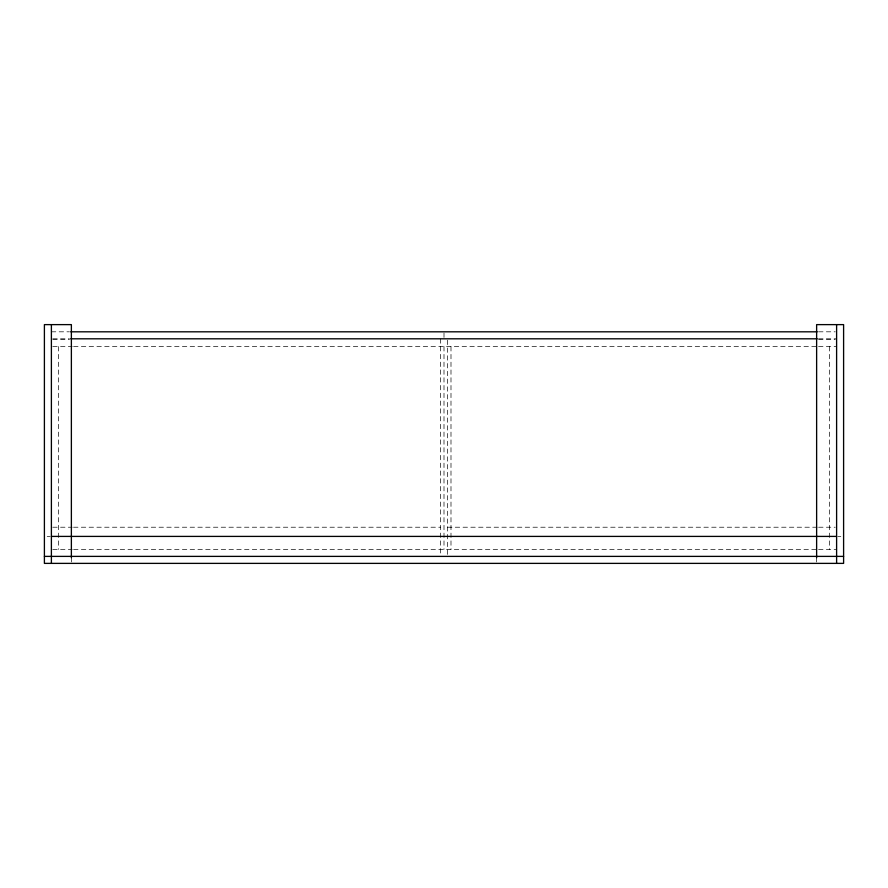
<?xml version="1.0" encoding="UTF-8"?>
<svg xmlns="http://www.w3.org/2000/svg" width="888" height="888" viewBox="0 0 888 888"><rect width="100%" height="100%" fill="white"/><g stroke="black" fill="none" stroke-linecap="round" stroke-linejoin="round"><path stroke-width="0.67" stroke-dasharray="4.44 3.33" d="M51.393 331.812L69.431 331.812M818.57 331.812L835.22 331.812M52.781 338.805L69.431 338.805M818.57 338.805L836.607 338.805M52.781 339.605L69.431 339.605M818.57 339.605L835.22 339.605M52.781 346.598L72.206 346.598M73.593 346.598L817.182 346.598M818.57 346.598L836.607 346.598M52.781 527.217L72.161 527.217M73.549 527.217L440.504 527.217M447.497 527.217L817.215 527.217M818.603 527.217L835.22 527.217M47.175 536.408L49.95 536.408M838.05 536.408L840.825 536.408M52.781 549.394L72.206 549.394M73.593 549.394L817.182 549.394M818.57 549.394L836.607 549.394M829.614 346.598L829.614 549.394M816.627 557.864L816.627 562.004M450.993 346.598L450.993 549.394M447.497 340.193L447.497 555M444 332.978L444 337.64M444 346.598L444 549.394M440.504 338.805L440.504 555M71.373 557.864L71.373 562.004M58.386 346.598L58.386 549.394"/><path stroke-width="1.33" d="M70.818 331.812L817.182 331.812M70.818 338.805L817.182 338.805M51.338 536.408L836.663 536.408M44.4 556.388L843.6 556.388M836.607 324.62L836.607 563.381M816.627 557.864L816.627 324.62L843.6 324.62L843.6 563.381L44.4 563.381L44.4 324.62L71.373 324.62L71.373 557.864M51.393 324.62L51.393 563.381"/></g></svg>
